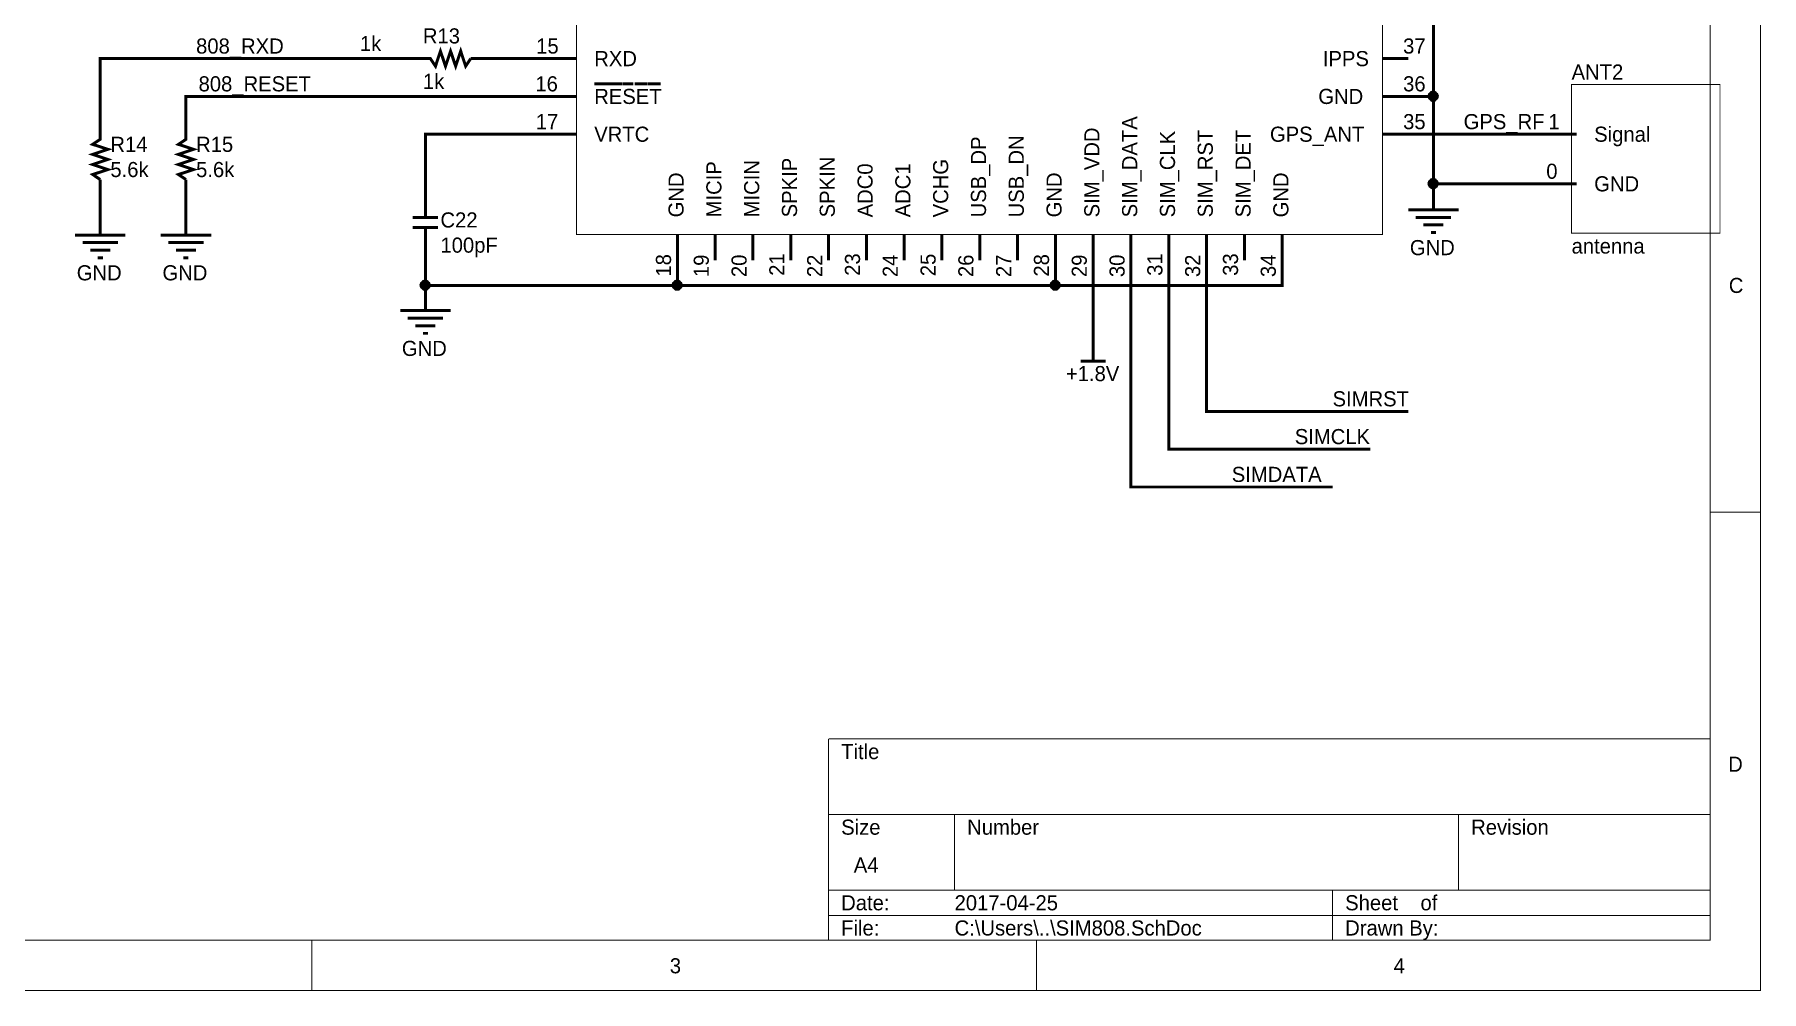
# Model space of a CAD drawing. Extents: x 0 to 292, y 0 to 193.
# Drawn here: x 118.1 to 292.1, y 0 to 96.4 of the extents above; entities that cross this region are included whole.
import ezdxf

# ---------------------------------------------------------------- set-up
doc = ezdxf.new("R2010")
doc.units = 0
doc.layers.add('SHEET', color=255, linetype='CONTINUOUS')

msp = doc.modelspace()

# ---------------------------------------------------------------- linework, layer by layer
at = {"layer": 'SHEET'}
for points, const_width in [([(0, 193.04), (292.06, 193.04), (292.06, 0.04), (0, 0.04), (0, 193.04)], 0.0991), ([(5.08, 187.96), (286.98, 187.96), (286.98, 5.12), (5.08, 5.12), (5.08, 187.96)], 0.0991), ([(172.72, 157.48), (253.96, 157.48), (253.96, 76.24), (172.72, 76.24), (172.72, 157.48)], 0.0991), ([(256.54, 147.32), (259.08, 147.32), (259.08, 105.41), (259.08, 90.17)], 0.3), ([(124.71, 88.9), (124.71, 93.98), (154.94, 93.98)], 0.3), ([(157.48, 93.98), (154.94, 93.98)], 0.3), ([(157.48, 93.98), (157.99, 93.98), (158.5, 93.22), (159, 94.74), (159.51, 93.22), (160.02, 94.74), (160.53, 93.22), (161.04, 94.74), (161.54, 93.22), (162.05, 93.98)], 0.3), ([(162.56, 93.98), (162.05, 93.98)], 0.3), ([(162.56, 93.98), (165.1, 93.98)], 0.3), ([(165.1, 93.98), (170.18, 93.98)], 0.3), ([(172.72, 93.98), (170.18, 93.98)], 0.3), ([(254, 93.98), (256.54, 93.98)], 0.3), ([(175.98, 91.44), (174.5, 91.44)], 0.3), ([(177.29, 91.44), (175.98, 91.44)], 0.3), ([(178.44, 91.44), (177.34, 91.44)], 0.3), ([(179.88, 91.44), (178.56, 91.44)], 0.3), ([(181.19, 91.44), (179.92, 91.44)], 0.3), ([(273.01, 91.36), (287.97, 91.36), (287.97, 76.4), (273.01, 76.4), (273.01, 91.36)], 0.0991), ([(124.71, 86.36), (124.71, 88.9)], 0.3), ([(170.18, 90.17), (133.35, 90.17), (133.35, 88.9)], 0.3), ([(133.35, 86.36), (133.35, 88.9)], 0.3), ([(172.72, 90.17), (170.18, 90.17)], 0.3), ([(254, 90.17), (256.54, 90.17)], 0.3), ([(256.54, 90.17), (259.08, 90.17)], 0.3), ([(259.08, 81.36), (259.08, 90.17)], 0.3), ([(124.71, 86.36), (124.71, 85.85), (123.95, 85.34), (125.48, 84.84), (123.95, 84.33), (125.48, 83.82), (123.95, 83.31), (125.48, 82.8), (123.95, 82.3), (124.71, 81.79)], 0.3), ([(133.35, 86.36), (133.35, 85.85), (132.59, 85.34), (134.11, 84.84), (132.59, 84.33), (134.11, 83.82), (132.59, 83.31), (134.11, 82.8), (132.59, 82.3), (133.35, 81.79)], 0.3), ([(170.18, 86.36), (157.48, 86.36), (157.48, 81.28)], 0.3), ([(172.72, 86.36), (170.18, 86.36)], 0.3), ([(254, 86.36), (256.54, 86.36)], 0.3), ([(256.54, 86.36), (270.51, 86.36)], 0.3), ([(273.51, 86.36), (270.51, 86.36)], 0.3), ([(124.71, 81.28), (124.71, 81.79)], 0.3), ([(133.35, 81.28), (133.35, 81.79)], 0.3), ([(124.71, 81.28), (124.71, 78.74)], 0.3), ([(133.35, 81.28), (133.35, 78.74)], 0.3), ([(157.48, 78.74), (157.48, 81.28)], 0.3), ([(270.51, 81.36), (259.08, 81.36), (259.08, 81.28)], 0.3), ([(259.08, 81.28), (259.08, 78.74)], 0.3), ([(273.51, 81.36), (270.51, 81.36)], 0.3), ([(124.71, 78.74), (124.71, 76.2)], 0.3), ([(133.35, 78.74), (133.35, 76.2)], 0.3), ([(157.48, 78.74), (157.48, 77.98)], 0.3), ([(256.54, 78.74), (261.62, 78.74)], 0.3), ([(156.21, 77.98), (158.75, 77.98)], 0.3), ([(157.48, 76.96), (156.21, 76.96)], 0.3), ([(157.48, 76.2), (157.48, 76.96)], 0.3), ([(157.48, 76.96), (158.75, 76.96)], 0.3), ([(257.3, 77.98), (260.86, 77.98)], 0.3), ([(258.06, 77.22), (260.1, 77.22)], 0.3), ([(258.83, 76.45), (259.33, 76.45)], 0.3), ([(122.17, 76.2), (127.25, 76.2)], 0.3), ([(122.94, 75.44), (126.49, 75.44)], 0.3), ([(130.81, 76.2), (135.89, 76.2)], 0.3), ([(131.57, 75.44), (135.13, 75.44)], 0.3), ([(157.48, 76.2), (157.48, 73.66)], 0.3), ([(182.88, 76.2), (182.88, 73.66)], 0.3), ([(186.69, 76.2), (186.69, 73.66)], 0.3), ([(190.5, 76.2), (190.5, 73.66)], 0.3), ([(194.31, 76.2), (194.31, 73.66)], 0.3), ([(198.12, 76.2), (198.12, 73.66)], 0.3), ([(201.93, 76.2), (201.93, 73.66)], 0.3), ([(205.74, 76.2), (205.74, 73.66)], 0.3), ([(209.55, 76.2), (209.55, 73.66)], 0.3), ([(213.36, 76.2), (213.36, 73.66)], 0.3), ([(217.17, 76.2), (217.17, 73.66)], 0.3), ([(220.98, 76.2), (220.98, 73.66)], 0.3), ([(224.79, 76.2), (224.79, 73.66)], 0.3), ([(228.6, 76.2), (228.6, 73.66)], 0.3), ([(232.41, 76.2), (232.41, 73.66)], 0.3), ([(236.22, 76.2), (236.22, 73.66)], 0.3), ([(240.03, 76.2), (240.03, 73.66)], 0.3), ([(243.84, 76.2), (243.84, 73.66)], 0.3), ([(123.7, 74.68), (125.73, 74.68)], 0.3), ([(124.46, 73.91), (124.97, 73.91)], 0.3), ([(132.33, 74.68), (134.37, 74.68)], 0.3), ([(133.1, 73.91), (133.6, 73.91)], 0.3), ([(182.88, 73.66), (182.88, 71.12), (157.48, 71.12), (157.48, 73.66)], 0.3), ([(220.98, 73.66), (220.98, 71.12), (182.88, 71.12)], 0.3), ([(243.84, 73.66), (243.84, 71.12), (220.98, 71.12)], 0.3), ([(224.79, 73.66), (224.79, 66.04)], 0.3), ([(248.92, 50.8), (228.6, 50.8), (228.6, 73.66)], 0.3), ([(232.41, 73.66), (232.41, 54.61), (252.73, 54.61)], 0.3), ([(236.22, 73.66), (236.22, 58.42), (256.54, 58.42)], 0.3), ([(157.48, 71.12), (157.48, 68.58)], 0.3), ([(154.94, 68.58), (160.02, 68.58)], 0.3), ([(155.7, 67.82), (159.26, 67.82)], 0.3), ([(156.46, 67.06), (158.5, 67.06)], 0.3), ([(157.23, 66.29), (157.73, 66.29)], 0.3), ([(224.79, 66.04), (224.79, 63.5)], 0.3), ([(223.52, 63.5), (226.06, 63.5)], 0.3), ([(287.02, 48.26), (292.1, 48.26)], 0.0991), ([(198.12, 25.4), (287.02, 25.4)], 0.0991), ([(198.12, 5.08), (198.12, 25.4)], 0.0991), ([(198.12, 17.78), (287.02, 17.78)], 0.0991), ([(210.82, 10.16), (210.82, 17.78)], 0.0991), ([(261.62, 10.16), (261.62, 17.78)], 0.0991), ([(198.12, 10.16), (287.02, 10.16)], 0.0991), ([(248.92, 5.08), (248.92, 10.16)], 0.0991), ([(198.12, 7.62), (287.02, 7.62)], 0.0991), ([(146.05, 5.08), (146.05, 0)], 0.0991), ([(219.07, 5.08), (219.07, 0)], 0.0991)]:
    msp.add_lwpolyline(points, dxfattribs=dict(at, const_width=const_width))
at = {"layer": 'SHEET', "const_width": 0.508}
for points in [[(258.83, 90.17, 1), (259.33, 90.17, 1)], [(258.83, 81.36, 1), (259.33, 81.36, 1)], [(157.23, 71.12, 1), (157.73, 71.12, 1)], [(182.63, 71.12, 1), (183.13, 71.12, 1)], [(220.73, 71.12, 1), (221.23, 71.12, 1)]]:
    msp.add_lwpolyline(points, format="xyb", close=True, dxfattribs=at)
at = {"layer": 'SHEET'}
for points in [[(259.06, 90.68), (258.96, 90.67), (258.87, 90.64), (258.79, 90.6), (258.71, 90.54), (258.65, 90.46), (258.61, 90.38), (258.58, 90.29), (258.57, 90.19), (258.58, 90.1), (258.61, 90), (258.65, 89.92), (258.71, 89.85), (258.79, 89.79), (258.87, 89.74), (258.96, 89.71), (259.06, 89.7), (259.15, 89.71), (259.25, 89.74), (259.33, 89.79), (259.4, 89.85), (259.46, 89.92), (259.51, 90), (259.54, 90.1), (259.55, 90.19), (259.54, 90.29), (259.51, 90.38), (259.46, 90.46), (259.4, 90.54), (259.33, 90.6), (259.25, 90.64), (259.15, 90.67)], [(259.06, 90.68), (258.96, 90.67), (258.87, 90.64), (258.79, 90.6), (258.71, 90.54), (258.65, 90.46), (258.61, 90.38), (258.58, 90.29), (258.57, 90.19), (258.58, 90.1), (258.61, 90), (258.65, 89.92), (258.71, 89.85), (258.79, 89.79), (258.87, 89.74), (258.96, 89.71), (259.06, 89.7), (259.15, 89.71), (259.25, 89.74), (259.33, 89.79), (259.4, 89.85), (259.46, 89.92), (259.51, 90), (259.54, 90.1), (259.55, 90.19), (259.54, 90.29), (259.51, 90.38), (259.46, 90.46), (259.4, 90.54), (259.33, 90.6), (259.25, 90.64), (259.15, 90.67)], [(259.06, 90.68), (258.96, 90.67), (258.87, 90.64), (258.79, 90.6), (258.71, 90.54), (258.65, 90.46), (258.61, 90.38), (258.58, 90.29), (258.57, 90.19), (258.58, 90.1), (258.61, 90), (258.65, 89.92), (258.71, 89.85), (258.79, 89.79), (258.87, 89.74), (258.96, 89.71), (259.06, 89.7), (259.15, 89.71), (259.25, 89.74), (259.33, 89.79), (259.4, 89.85), (259.46, 89.92), (259.51, 90), (259.54, 90.1), (259.55, 90.19), (259.54, 90.29), (259.51, 90.38), (259.46, 90.46), (259.4, 90.54), (259.33, 90.6), (259.25, 90.64), (259.15, 90.67)], [(259.06, 90.68), (258.96, 90.67), (258.87, 90.64), (258.79, 90.6), (258.71, 90.54), (258.65, 90.46), (258.61, 90.38), (258.58, 90.29), (258.57, 90.19), (258.58, 90.1), (258.61, 90), (258.65, 89.92), (258.71, 89.85), (258.79, 89.79), (258.87, 89.74), (258.96, 89.71), (259.06, 89.7), (259.15, 89.71), (259.25, 89.74), (259.33, 89.79), (259.4, 89.85), (259.46, 89.92), (259.51, 90), (259.54, 90.1), (259.55, 90.19), (259.54, 90.29), (259.51, 90.38), (259.46, 90.46), (259.4, 90.54), (259.33, 90.6), (259.25, 90.64), (259.15, 90.67)], [(259.06, 90.68), (258.96, 90.67), (258.87, 90.64), (258.79, 90.6), (258.71, 90.54), (258.65, 90.46), (258.61, 90.38), (258.58, 90.29), (258.57, 90.19), (258.58, 90.1), (258.61, 90), (258.65, 89.92), (258.71, 89.85), (258.79, 89.79), (258.87, 89.74), (258.96, 89.71), (259.06, 89.7), (259.15, 89.71), (259.25, 89.74), (259.33, 89.79), (259.4, 89.85), (259.46, 89.92), (259.51, 90), (259.54, 90.1), (259.55, 90.19), (259.54, 90.29), (259.51, 90.38), (259.46, 90.46), (259.4, 90.54), (259.33, 90.6), (259.25, 90.64), (259.15, 90.67)], [(259.06, 90.68), (258.96, 90.67), (258.87, 90.64), (258.79, 90.6), (258.71, 90.54), (258.65, 90.46), (258.61, 90.38), (258.58, 90.29), (258.57, 90.19), (258.58, 90.1), (258.61, 90), (258.65, 89.92), (258.71, 89.85), (258.79, 89.79), (258.87, 89.74), (258.96, 89.71), (259.06, 89.7), (259.15, 89.71), (259.25, 89.74), (259.33, 89.79), (259.4, 89.85), (259.46, 89.92), (259.51, 90), (259.54, 90.1), (259.55, 90.19), (259.54, 90.29), (259.51, 90.38), (259.46, 90.46), (259.4, 90.54), (259.33, 90.6), (259.25, 90.64), (259.15, 90.67)], [(259.06, 81.87), (258.96, 81.86), (258.87, 81.83), (258.79, 81.79), (258.71, 81.73), (258.65, 81.65), (258.61, 81.57), (258.58, 81.48), (258.57, 81.38), (258.58, 81.29), (258.61, 81.19), (258.65, 81.11), (258.71, 81.04), (258.79, 80.98), (258.87, 80.93), (258.96, 80.9), (259.06, 80.89), (259.15, 80.9), (259.25, 80.93), (259.33, 80.98), (259.4, 81.04), (259.46, 81.11), (259.51, 81.19), (259.54, 81.29), (259.55, 81.38), (259.54, 81.48), (259.51, 81.57), (259.46, 81.65), (259.4, 81.73), (259.33, 81.79), (259.25, 81.83), (259.15, 81.86)], [(259.06, 81.87), (258.96, 81.86), (258.87, 81.83), (258.79, 81.79), (258.71, 81.73), (258.65, 81.65), (258.61, 81.57), (258.58, 81.48), (258.57, 81.38), (258.58, 81.29), (258.61, 81.19), (258.65, 81.11), (258.71, 81.04), (258.79, 80.98), (258.87, 80.93), (258.96, 80.9), (259.06, 80.89), (259.15, 80.9), (259.25, 80.93), (259.33, 80.98), (259.4, 81.04), (259.46, 81.11), (259.51, 81.19), (259.54, 81.29), (259.55, 81.38), (259.54, 81.48), (259.51, 81.57), (259.46, 81.65), (259.4, 81.73), (259.33, 81.79), (259.25, 81.83), (259.15, 81.86)], [(259.06, 81.87), (258.96, 81.86), (258.87, 81.83), (258.79, 81.79), (258.71, 81.73), (258.65, 81.65), (258.61, 81.57), (258.58, 81.48), (258.57, 81.38), (258.58, 81.29), (258.61, 81.19), (258.65, 81.11), (258.71, 81.04), (258.79, 80.98), (258.87, 80.93), (258.96, 80.9), (259.06, 80.89), (259.15, 80.9), (259.25, 80.93), (259.33, 80.98), (259.4, 81.04), (259.46, 81.11), (259.51, 81.19), (259.54, 81.29), (259.55, 81.38), (259.54, 81.48), (259.51, 81.57), (259.46, 81.65), (259.4, 81.73), (259.33, 81.79), (259.25, 81.83), (259.15, 81.86)], [(259.06, 81.87), (258.96, 81.86), (258.87, 81.83), (258.79, 81.79), (258.71, 81.73), (258.65, 81.65), (258.61, 81.57), (258.58, 81.48), (258.57, 81.38), (258.58, 81.29), (258.61, 81.19), (258.65, 81.11), (258.71, 81.04), (258.79, 80.98), (258.87, 80.93), (258.96, 80.9), (259.06, 80.89), (259.15, 80.9), (259.25, 80.93), (259.33, 80.98), (259.4, 81.04), (259.46, 81.11), (259.51, 81.19), (259.54, 81.29), (259.55, 81.38), (259.54, 81.48), (259.51, 81.57), (259.46, 81.65), (259.4, 81.73), (259.33, 81.79), (259.25, 81.83), (259.15, 81.86)], [(157.95, 71.14), (157.94, 71.24), (157.91, 71.33), (157.86, 71.41), (157.8, 71.49), (157.73, 71.55), (157.65, 71.59), (157.55, 71.62), (157.46, 71.63), (157.36, 71.62), (157.27, 71.59), (157.19, 71.55), (157.11, 71.49), (157.05, 71.41), (157.01, 71.33), (156.98, 71.24), (156.97, 71.14), (156.98, 71.05), (157.01, 70.96), (157.05, 70.87), (157.11, 70.8), (157.19, 70.74), (157.27, 70.69), (157.36, 70.66), (157.46, 70.66), (157.55, 70.66), (157.65, 70.69), (157.73, 70.74), (157.8, 70.8), (157.86, 70.87), (157.91, 70.96), (157.94, 71.05)], [(157.95, 71.14), (157.94, 71.24), (157.91, 71.33), (157.86, 71.41), (157.8, 71.49), (157.73, 71.55), (157.65, 71.59), (157.55, 71.62), (157.46, 71.63), (157.36, 71.62), (157.27, 71.59), (157.19, 71.55), (157.11, 71.49), (157.05, 71.41), (157.01, 71.33), (156.98, 71.24), (156.97, 71.14), (156.98, 71.05), (157.01, 70.96), (157.05, 70.87), (157.11, 70.8), (157.19, 70.74), (157.27, 70.69), (157.36, 70.66), (157.46, 70.66), (157.55, 70.66), (157.65, 70.69), (157.73, 70.74), (157.8, 70.8), (157.86, 70.87), (157.91, 70.96), (157.94, 71.05)], [(157.95, 71.14), (157.94, 71.24), (157.91, 71.33), (157.86, 71.41), (157.8, 71.49), (157.73, 71.55), (157.65, 71.59), (157.55, 71.62), (157.46, 71.63), (157.36, 71.62), (157.27, 71.59), (157.19, 71.55), (157.11, 71.49), (157.05, 71.41), (157.01, 71.33), (156.98, 71.24), (156.97, 71.14), (156.98, 71.05), (157.01, 70.96), (157.05, 70.87), (157.11, 70.8), (157.19, 70.74), (157.27, 70.69), (157.36, 70.66), (157.46, 70.66), (157.55, 70.66), (157.65, 70.69), (157.73, 70.74), (157.8, 70.8), (157.86, 70.87), (157.91, 70.96), (157.94, 71.05)], [(157.95, 71.14), (157.94, 71.24), (157.91, 71.33), (157.86, 71.41), (157.8, 71.49), (157.73, 71.55), (157.65, 71.59), (157.55, 71.62), (157.46, 71.63), (157.36, 71.62), (157.27, 71.59), (157.19, 71.55), (157.11, 71.49), (157.05, 71.41), (157.01, 71.33), (156.98, 71.24), (156.97, 71.14), (156.98, 71.05), (157.01, 70.96), (157.05, 70.87), (157.11, 70.8), (157.19, 70.74), (157.27, 70.69), (157.36, 70.66), (157.46, 70.66), (157.55, 70.66), (157.65, 70.69), (157.73, 70.74), (157.8, 70.8), (157.86, 70.87), (157.91, 70.96), (157.94, 71.05)], [(183.35, 71.14), (183.34, 71.24), (183.31, 71.33), (183.26, 71.41), (183.2, 71.49), (183.13, 71.55), (183.05, 71.59), (182.95, 71.62), (182.86, 71.63), (182.76, 71.62), (182.67, 71.59), (182.59, 71.55), (182.51, 71.49), (182.45, 71.41), (182.41, 71.33), (182.38, 71.24), (182.37, 71.14), (182.38, 71.05), (182.41, 70.96), (182.45, 70.87), (182.51, 70.8), (182.59, 70.74), (182.67, 70.69), (182.76, 70.66), (182.86, 70.66), (182.95, 70.66), (183.05, 70.69), (183.13, 70.74), (183.2, 70.8), (183.26, 70.87), (183.31, 70.96), (183.34, 71.05)], [(183.35, 71.14), (183.34, 71.24), (183.31, 71.33), (183.26, 71.41), (183.2, 71.49), (183.13, 71.55), (183.05, 71.59), (182.95, 71.62), (182.86, 71.63), (182.76, 71.62), (182.67, 71.59), (182.59, 71.55), (182.51, 71.49), (182.45, 71.41), (182.41, 71.33), (182.38, 71.24), (182.37, 71.14), (182.38, 71.05), (182.41, 70.96), (182.45, 70.87), (182.51, 70.8), (182.59, 70.74), (182.67, 70.69), (182.76, 70.66), (182.86, 70.66), (182.95, 70.66), (183.05, 70.69), (183.13, 70.74), (183.2, 70.8), (183.26, 70.87), (183.31, 70.96), (183.34, 71.05)], [(183.35, 71.14), (183.34, 71.24), (183.31, 71.33), (183.26, 71.41), (183.2, 71.49), (183.13, 71.55), (183.05, 71.59), (182.95, 71.62), (182.86, 71.63), (182.76, 71.62), (182.67, 71.59), (182.59, 71.55), (182.51, 71.49), (182.45, 71.41), (182.41, 71.33), (182.38, 71.24), (182.37, 71.14), (182.38, 71.05), (182.41, 70.96), (182.45, 70.87), (182.51, 70.8), (182.59, 70.74), (182.67, 70.69), (182.76, 70.66), (182.86, 70.66), (182.95, 70.66), (183.05, 70.69), (183.13, 70.74), (183.2, 70.8), (183.26, 70.87), (183.31, 70.96), (183.34, 71.05)], [(183.35, 71.14), (183.34, 71.24), (183.31, 71.33), (183.26, 71.41), (183.2, 71.49), (183.13, 71.55), (183.05, 71.59), (182.95, 71.62), (182.86, 71.63), (182.76, 71.62), (182.67, 71.59), (182.59, 71.55), (182.51, 71.49), (182.45, 71.41), (182.41, 71.33), (182.38, 71.24), (182.37, 71.14), (182.38, 71.05), (182.41, 70.96), (182.45, 70.87), (182.51, 70.8), (182.59, 70.74), (182.67, 70.69), (182.76, 70.66), (182.86, 70.66), (182.95, 70.66), (183.05, 70.69), (183.13, 70.74), (183.2, 70.8), (183.26, 70.87), (183.31, 70.96), (183.34, 71.05)], [(220.96, 71.63), (220.86, 71.62), (220.77, 71.59), (220.69, 71.55), (220.62, 71.49), (220.55, 71.41), (220.51, 71.33), (220.48, 71.24), (220.47, 71.14), (220.48, 71.05), (220.51, 70.96), (220.55, 70.87), (220.62, 70.8), (220.69, 70.74), (220.77, 70.69), (220.86, 70.66), (220.96, 70.66), (221.05, 70.66), (221.14, 70.69), (221.23, 70.74), (221.3, 70.8), (221.36, 70.87), (221.41, 70.96), (221.44, 71.05), (221.44, 71.14), (221.44, 71.24), (221.41, 71.33), (221.36, 71.41), (221.3, 71.49), (221.23, 71.55), (221.14, 71.59), (221.05, 71.62)], [(220.96, 71.63), (220.86, 71.62), (220.77, 71.59), (220.69, 71.55), (220.62, 71.49), (220.55, 71.41), (220.51, 71.33), (220.48, 71.24), (220.47, 71.14), (220.48, 71.05), (220.51, 70.96), (220.55, 70.87), (220.62, 70.8), (220.69, 70.74), (220.77, 70.69), (220.86, 70.66), (220.96, 70.66), (221.05, 70.66), (221.14, 70.69), (221.23, 70.74), (221.3, 70.8), (221.36, 70.87), (221.41, 70.96), (221.44, 71.05), (221.44, 71.14), (221.44, 71.24), (221.41, 71.33), (221.36, 71.41), (221.3, 71.49), (221.23, 71.55), (221.14, 71.59), (221.05, 71.62)], [(220.96, 71.63), (220.86, 71.62), (220.77, 71.59), (220.69, 71.55), (220.62, 71.49), (220.55, 71.41), (220.51, 71.33), (220.48, 71.24), (220.47, 71.14), (220.48, 71.05), (220.51, 70.96), (220.55, 70.87), (220.62, 70.8), (220.69, 70.74), (220.77, 70.69), (220.86, 70.66), (220.96, 70.66), (221.05, 70.66), (221.14, 70.69), (221.23, 70.74), (221.3, 70.8), (221.36, 70.87), (221.41, 70.96), (221.44, 71.05), (221.44, 71.14), (221.44, 71.24), (221.41, 71.33), (221.36, 71.41), (221.3, 71.49), (221.23, 71.55), (221.14, 71.59), (221.05, 71.62)], [(220.96, 71.63), (220.86, 71.62), (220.77, 71.59), (220.69, 71.55), (220.62, 71.49), (220.55, 71.41), (220.51, 71.33), (220.48, 71.24), (220.47, 71.14), (220.48, 71.05), (220.51, 70.96), (220.55, 70.87), (220.62, 70.8), (220.69, 70.74), (220.77, 70.69), (220.86, 70.66), (220.96, 70.66), (221.05, 70.66), (221.14, 70.69), (221.23, 70.74), (221.3, 70.8), (221.36, 70.87), (221.41, 70.96), (221.44, 71.05), (221.44, 71.14), (221.44, 71.24), (221.41, 71.33), (221.36, 71.41), (221.3, 71.49), (221.23, 71.55), (221.14, 71.59), (221.05, 71.62)]]:
    msp.add_lwpolyline(points, close=True, dxfattribs=at)

# ---------------------------------------------------------------- texts
for s, height, p in [('808_RXD', 1.524, (134.37, 94.49)), ('1k', 1.524, (150.88, 94.74)), ('R13', 1.524, (157.23, 95.51)), ('15', 1.524, (168.65, 94.49)), ('37', 1.524, (256.03, 94.49)), ('RXD', 1.524, (174.5, 93.22)), ('IPPS', 1.524, (247.94, 93.22)), ('1k', 1.524, (157.23, 90.93)), ('ANT2', 1.524, (273.01, 91.87)), ('808_RESET', 1.524, (134.62, 90.68)), ('16', 1.524, (168.57, 90.68)), ('RESET', 1.524, (174.5, 89.41)), ('GND', 1.524, (247.48, 89.41)), ('36', 1.524, (256.03, 90.68)), ('17', 1.524, (168.61, 86.87)), ('VRTC', 1.524, (174.5, 85.6)), ('GPS_ANT', 1.524, (242.61, 85.6)), ('35', 1.524, (256.03, 86.87)), ('GPS_RF', 1.524, (262.13, 86.87)), ('1', 1.52, (270.67, 86.87)), ('Signal', 1.524, (275.29, 85.6)), ('R14', 1.524, (125.73, 84.58)), ('R15', 1.524, (134.37, 84.58)), ('5.6k', 1.524, (125.73, 82.04)), ('5.6k', 1.524, (134.37, 82.04)), ('0', 1.52, (270.46, 81.87)), ('GND', 1.524, (275.29, 80.6)), ('C22', 1.524, (159, 76.96)), ('100pF', 1.524, (159, 74.42)), ('GND', 1.524, (256.71, 74.17)), ('antenna', 1.524, (273.01, 74.33)), ('GND', 1.524, (122.34, 71.63)), ('GND', 1.524, (130.98, 71.63)), ('C', 1.52, (288.86, 70.36)), ('GND', 1.524, (155.11, 64.01)), ('+1.8V', 1.524, (222.04, 61.47)), ('SIMRST', 1.524, (248.92, 58.93)), ('SIMCLK', 1.524, (245.11, 55.12)), ('SIMDATA', 1.524, (238.76, 51.31)), ('Title', 1.524, (199.39, 23.37)), ('D', 1.52, (288.8, 22.1)), ('Size', 1.524, (199.39, 15.75)), ('Number', 1.524, (212.09, 15.75)), ('Revision', 1.524, (262.89, 15.75)), ('A4', 1.524, (200.66, 11.94)), ('Date:', 1.524, (199.39, 8.13)), ('2017-04-25', 1.524, (210.82, 8.13)), ('Sheet    of', 1.524, (250.19, 8.13)), ('File:', 1.524, (199.39, 5.59)), ('C:\\Users\\..\\SIM808.SchDoc', 1.524, (210.82, 5.59)), ('Drawn By:', 1.524, (250.19, 5.59)), ('3', 1.52, (182.12, 1.78)), ('4', 1.52, (255.08, 1.78))]:
    msp.add_text(s, height=height, dxfattribs=at).set_placement(p)
for s, p in [('SIM_DATA', (229.23, 77.98)), ('USB_DP', (213.99, 77.98)), ('USB_DN', (217.8, 77.98)), ('SIM_VDD', (225.42, 77.98)), ('SIM_CLK', (233.04, 77.98)), ('SIM_RST', (236.85, 77.98)), ('SIM_DET', (240.66, 77.98)), ('MICIN', (191.13, 77.98)), ('SPKIP', (194.94, 77.98)), ('SPKIN', (198.75, 77.98)), ('VCHG', (210.18, 77.98)), ('GND', (183.51, 77.98)), ('MICIP', (187.32, 77.98)), ('ADC0', (202.56, 77.98)), ('ADC1', (206.37, 77.98)), ('GND', (221.61, 77.98)), ('GND', (244.47, 77.98)), ('18', (182.24, 72.01)), ('19', (186.05, 71.96)), ('20', (189.86, 71.96)), ('21', (193.67, 72.09)), ('22', (197.48, 71.96)), ('23', (201.29, 72.09)), ('24', (205.1, 71.96)), ('25', (208.91, 72.05)), ('26', (212.72, 71.96)), ('27', (216.53, 71.96)), ('28', (220.34, 72.01)), ('29', (224.15, 71.96)), ('30', (227.96, 71.96)), ('31', (231.77, 72.09)), ('32', (235.58, 71.96)), ('33', (239.39, 72.09)), ('34', (243.2, 71.96))]:
    msp.add_text(s, height=1.524, rotation=90, dxfattribs=at).set_placement(p)

doc.saveas('drawing.dxf')
